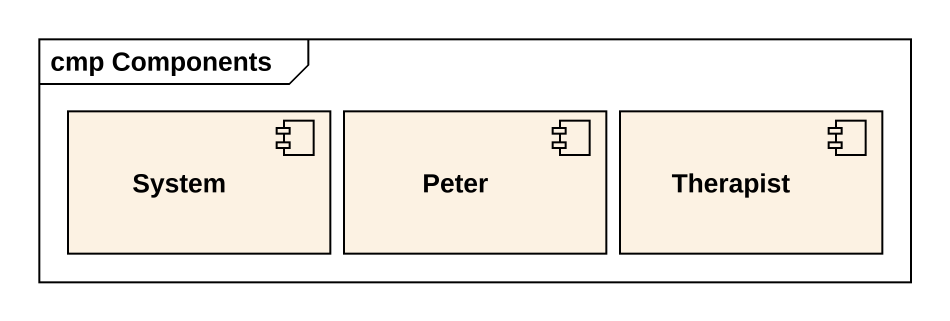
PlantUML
@startuml
mainframe cmp Components
component System
component Peter
component Therapist
@enduml
